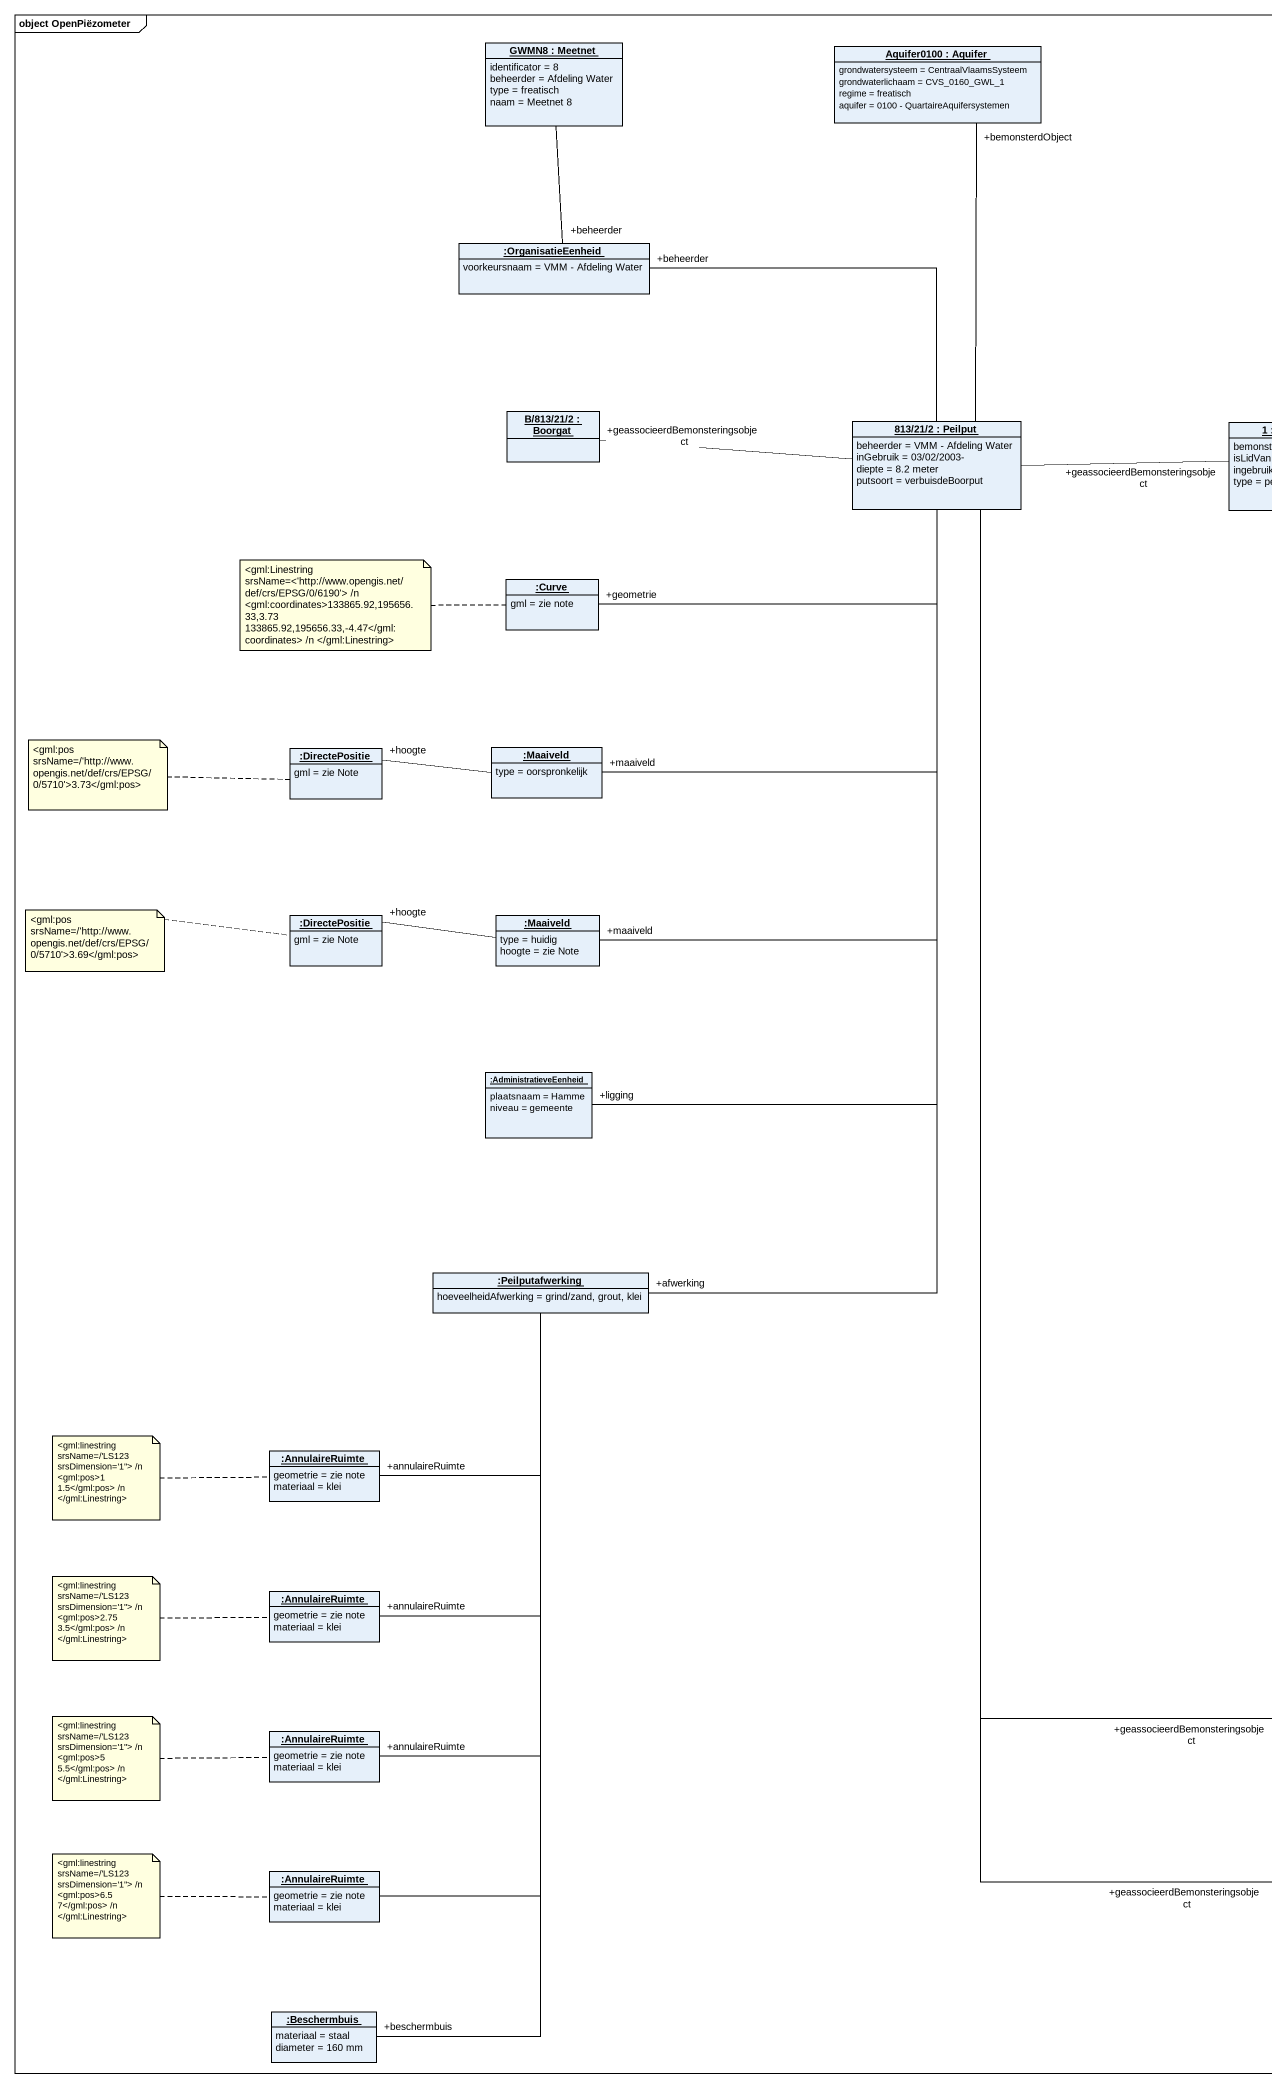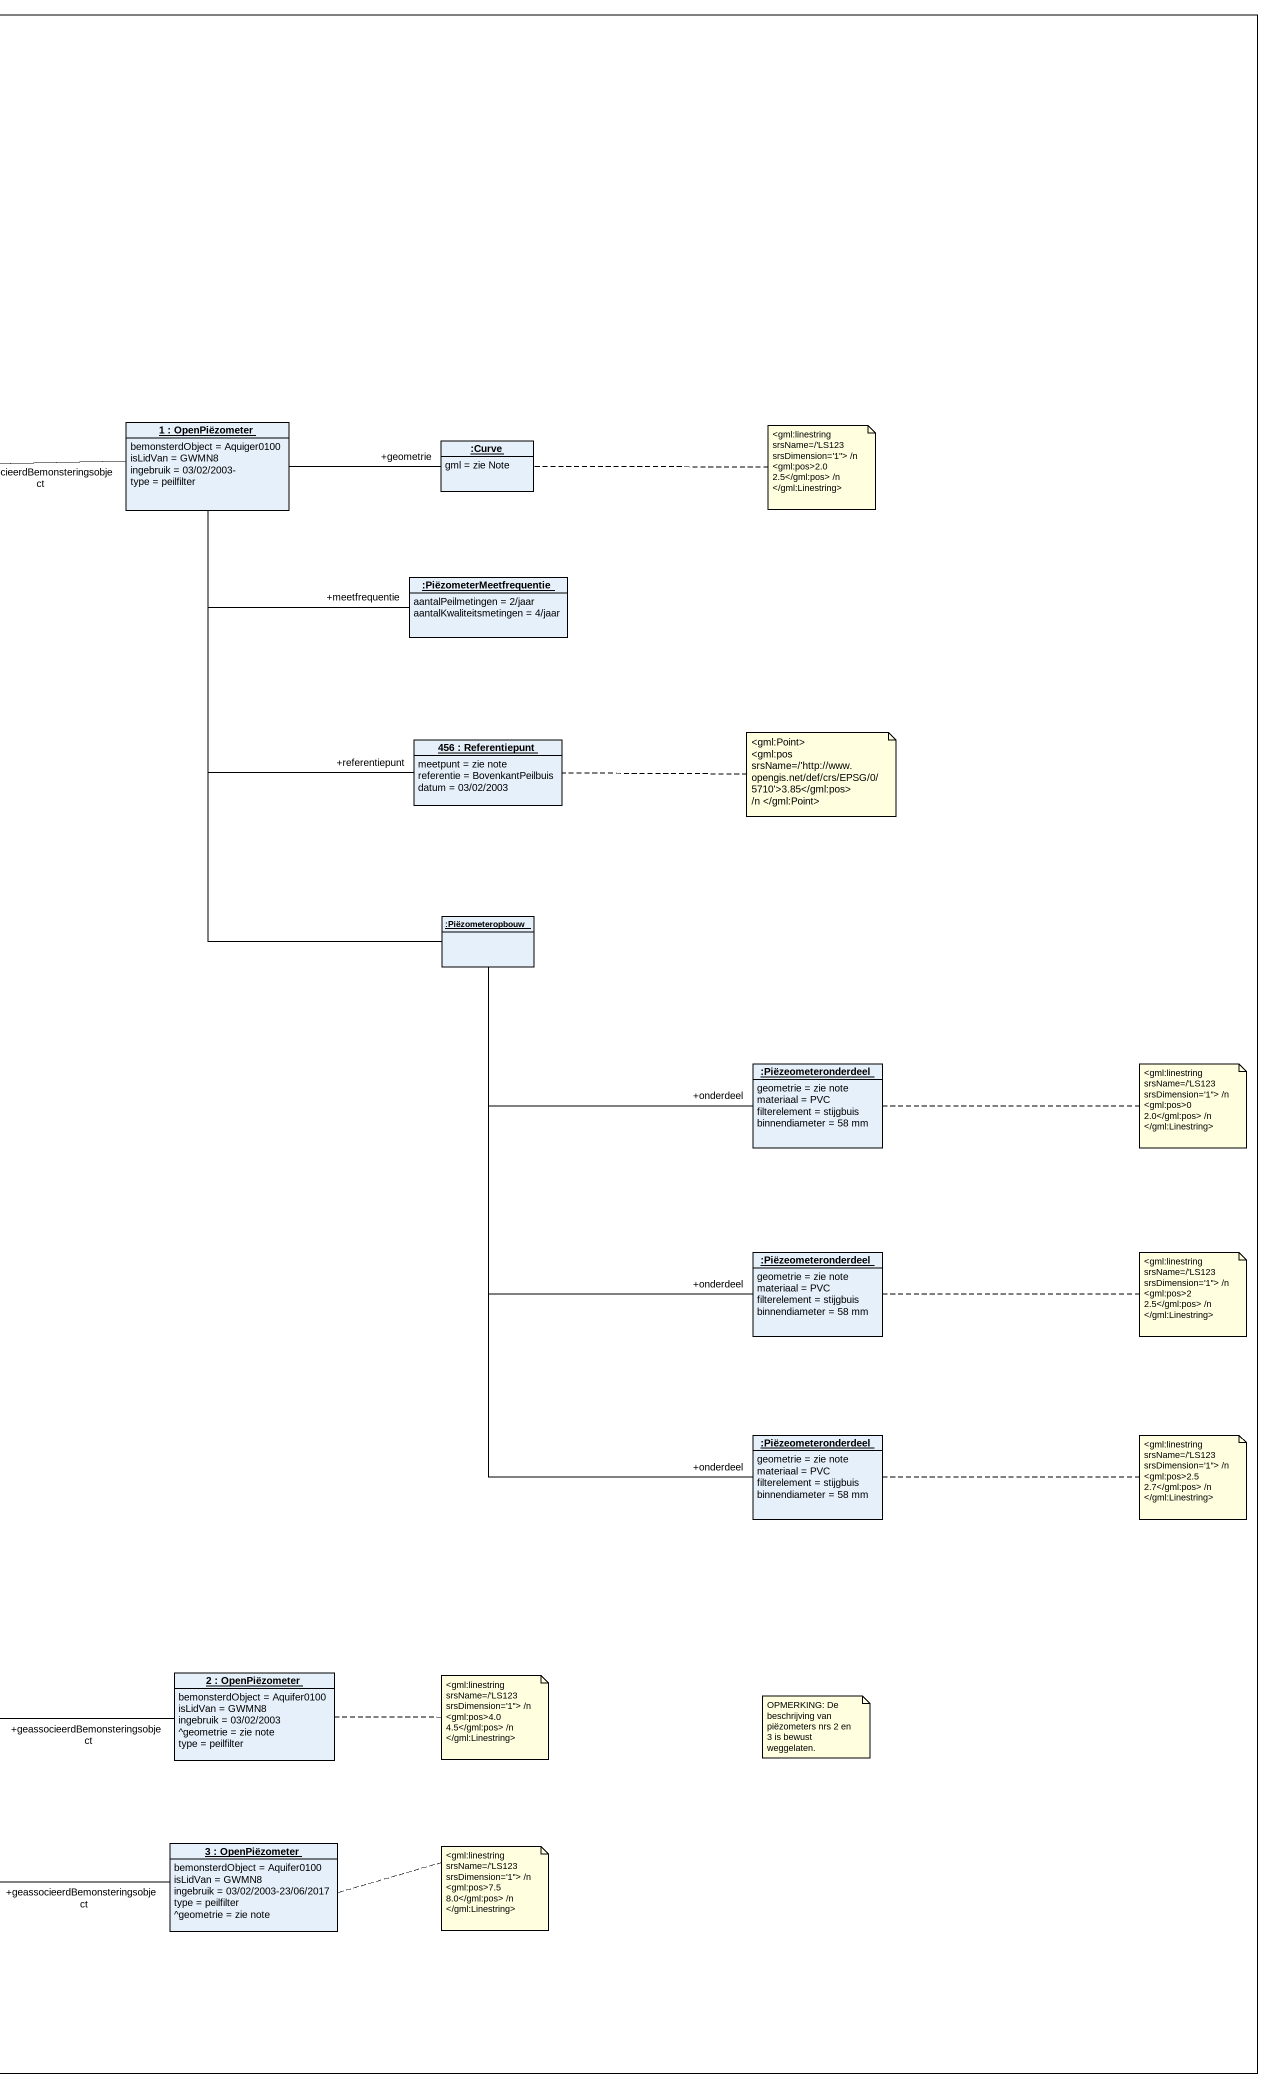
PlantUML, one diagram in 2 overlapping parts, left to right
@startuml
mainframe object OpenPiëzometer
hide circle
hide empty members
object "GWMN8 : Meetnet" as GWMN8 {
  identificator = 8
  beheerder = Afdeling Water
  type = freatisch
  naam = Meetnet 8
}
object "Aquifer0100 : Aquifer" as Aquifer0100 {
  grondwatersysteem = CentraalVlaamsSysteem
  grondwaterlichaam = CVS_0160_GWL_1
  regime = freatisch
  aquifer = 0100 - QuartaireAquifersystemen
}
object ":OrganisatieEenheid" as OrganisatieEenheid {
  voorkeursnaam = VMM - Afdeling Water
}
object "B/813/21/2 : Boorgat" as B_813_21_2
object "813/21/2 : Peilput" as o813_21_2 {
  beheerder = VMM - Afdeling Water
  inGebruik = 03/02/2003-
  diepte = 8.2 meter
  putsoort = verbuisdeBoorput
}
object "1 : OpenPiëzometer" as o1 {
  bemonsterdObject = Aquiger0100
  isLidVan = GWMN8
  ingebruik = 03/02/2003-
  type = peilfilter
}
object ":Curve" as Curve {
  gml = zie Note
}
object ":Curve" as Curve_2 {
  gml = zie note
}
object ":PiëzometerMeetfrequentie" as PiëzometerMeetfrequentie {
  aantalPeilmetingen = 2/jaar
  aantalKwaliteitsmetingen = 4/jaar
}
object ":DirectePositie" as DirectePositie {
  gml = zie Note
}
object ":Maaiveld" as Maaiveld {
  type = oorspronkelijk
}
object "456 : Referentiepunt" as o456 {
  meetpunt = zie note
  referentie = BovenkantPeilbuis
  datum = 03/02/2003
}
object ":DirectePositie" as DirectePositie_2 {
  gml = zie Note
}
object ":Maaiveld" as Maaiveld_2 {
  type = huidig
  hoogte = zie Note
}
object ":Piëzometeropbouw" as Piëzometeropbouw
object ":AdministratieveEenheid" as AdministratieveEenheid {
  plaatsnaam = Hamme
  niveau = gemeente
}
object ":Piëzeometeronderdeel" as Piëzeometeronderdeel {
  geometrie = zie note
  materiaal = PVC
  filterelement = stijgbuis
  binnendiameter = 58 mm
}
object ":Piëzeometeronderdeel" as Piëzeometeronderdeel_2 {
  geometrie = zie note
  materiaal = PVC
  filterelement = stijgbuis
  binnendiameter = 58 mm
}
object ":Peilputafwerking" as Peilputafwerking {
  hoeveelheidAfwerking = grind/zand, grout, klei
}
object ":AnnulaireRuimte" as AnnulaireRuimte {
  geometrie = zie note
  materiaal = klei
}
object ":Piëzeometeronderdeel" as Piëzeometeronderdeel_3 {
  geometrie = zie note
  materiaal = PVC
  filterelement = stijgbuis
  binnendiameter = 58 mm
}
object ":AnnulaireRuimte" as AnnulaireRuimte_2 {
  geometrie = zie note
  materiaal = klei
}
object "2 : OpenPiëzometer" as o2 {
  bemonsterdObject = Aquifer0100
  isLidVan = GWMN8
  ingebruik = 03/02/2003
  ^geometrie = zie note
  type = peilfilter
}
object ":AnnulaireRuimte" as AnnulaireRuimte_3 {
  geometrie = zie note
  materiaal = klei
}
object ":AnnulaireRuimte" as AnnulaireRuimte_4 {
  geometrie = zie note
  materiaal = klei
}
object "3 : OpenPiëzometer" as o3 {
  bemonsterdObject = Aquifer0100
  isLidVan = GWMN8
  ingebruik = 03/02/2003-23/06/2017
  type = peilfilter
  ^geometrie = zie note
}
object ":Beschermbuis" as Beschermbuis {
  materiaal = staal
  diameter = 160 mm
}
OrganisatieEenheid "+beheerder" -up- GWMN8
o813_21_2 -up- "+bemonsterdObject" Aquifer0100
o813_21_2 -left- "+beheerder" OrganisatieEenheid
o813_21_2 -left- "+geassocieerdBemonsteringsobject" B_813_21_2
o813_21_2 -right- "+geassocieerdBemonsteringsobject" o1
o813_21_2 -left- "+geometrie" Curve_2
o813_21_2 -- "+maaiveld" Maaiveld
o813_21_2 -- "+maaiveld" Maaiveld_2
o813_21_2 -- "+ligging" AdministratieveEenheid
o813_21_2 -- "+afwerking" Peilputafwerking
o813_21_2 -- "+geassocieerdBemonsteringsobject" o2
o813_21_2 -- "+geassocieerdBemonsteringsobject" o3
o1 -right- "+geometrie" Curve
o1 -right- "+meetfrequentie" PiëzometerMeetfrequentie
o1 -- "+referentiepunt" o456
o1 -- Piëzometeropbouw
Maaiveld -left- "+hoogte" DirectePositie
Maaiveld_2 -left- "+hoogte" DirectePositie_2
Piëzometeropbouw -right- "+onderdeel" Piëzeometeronderdeel
Piëzometeropbouw -- "+onderdeel" Piëzeometeronderdeel_2
Piëzometeropbouw -- "+onderdeel" Piëzeometeronderdeel_3
Peilputafwerking -- "+annulaireRuimte" AnnulaireRuimte
Peilputafwerking -- "+annulaireRuimte" AnnulaireRuimte_2
Peilputafwerking -- "+annulaireRuimte" AnnulaireRuimte_3
Peilputafwerking -- AnnulaireRuimte_4
Peilputafwerking -- "+beschermbuis" Beschermbuis
note right of Curve
  <gml:linestring srsName=/'LS123 srsDimension='1''> /n
  <gml:pos>2.0 2.5</gml:pos> /n
  </gml:Linestring>
end note
note left of Curve_2 : <gml:Linestring srsName=<'http://www.opengis.net/def/crs/EPSG/0/6190'> /n <gml:coordinates>133865.92,195656.33,3.73 133865.92,195656.33,-4.47</gml:coordinates> /n </gml:Linestring>
note left of DirectePositie : <gml:pos srsName=/'http://www.opengis.net/def/crs/EPSG/0/5710'>3.73</gml:pos>
note right of o456
  <gml:Point>
  <gml:pos srsName=/'http://www.opengis.net/def/crs/EPSG/0/5710'>3.85</gml:pos>
  /n </gml:Point>
end note
note left of DirectePositie_2 : <gml:pos srsName=/'http://www.opengis.net/def/crs/EPSG/0/5710'>3.69</gml:pos>
note right of Piëzeometeronderdeel
  <gml:linestring srsName=/'LS123 srsDimension='1''> /n
  <gml:pos>0 2.0</gml:pos> /n
  </gml:Linestring>
end note
note right of Piëzeometeronderdeel_2
  <gml:linestring srsName=/'LS123 srsDimension='1''> /n
  <gml:pos>2 2.5</gml:pos> /n
  </gml:Linestring>
end note
note left of AnnulaireRuimte
  <gml:linestring srsName=/'LS123 srsDimension='1''> /n
  <gml:pos>1 1.5</gml:pos> /n
  </gml:Linestring>
end note
note right of Piëzeometeronderdeel_3
  <gml:linestring srsName=/'LS123 srsDimension='1''> /n
  <gml:pos>2.5 2.7</gml:pos> /n
  </gml:Linestring>
end note
note left of AnnulaireRuimte_2
  <gml:linestring srsName=/'LS123 srsDimension='1''> /n
  <gml:pos>2.75 3.5</gml:pos> /n
  </gml:Linestring>
end note
note right of o2
  <gml:linestring srsName=/'LS123 srsDimension='1''> /n
  <gml:pos>4.0 4.5</gml:pos> /n
  </gml:Linestring>
end note
note left of AnnulaireRuimte_3
  <gml:linestring srsName=/'LS123 srsDimension='1''> /n
  <gml:pos>5 5.5</gml:pos> /n
  </gml:Linestring>
end note
note as N13
  OPMERKING: De beschrijving van piëzometers nrs 2 en 3 is bewust weggelaten.
end note
note left of AnnulaireRuimte_4
  <gml:linestring srsName=/'LS123 srsDimension='1''> /n
  <gml:pos>6.5 7</gml:pos> /n
  </gml:Linestring>
end note
note right of o3
  <gml:linestring srsName=/'LS123 srsDimension='1''> /n
  <gml:pos>7.5 8.0</gml:pos> /n
  </gml:Linestring>
end note
@enduml
